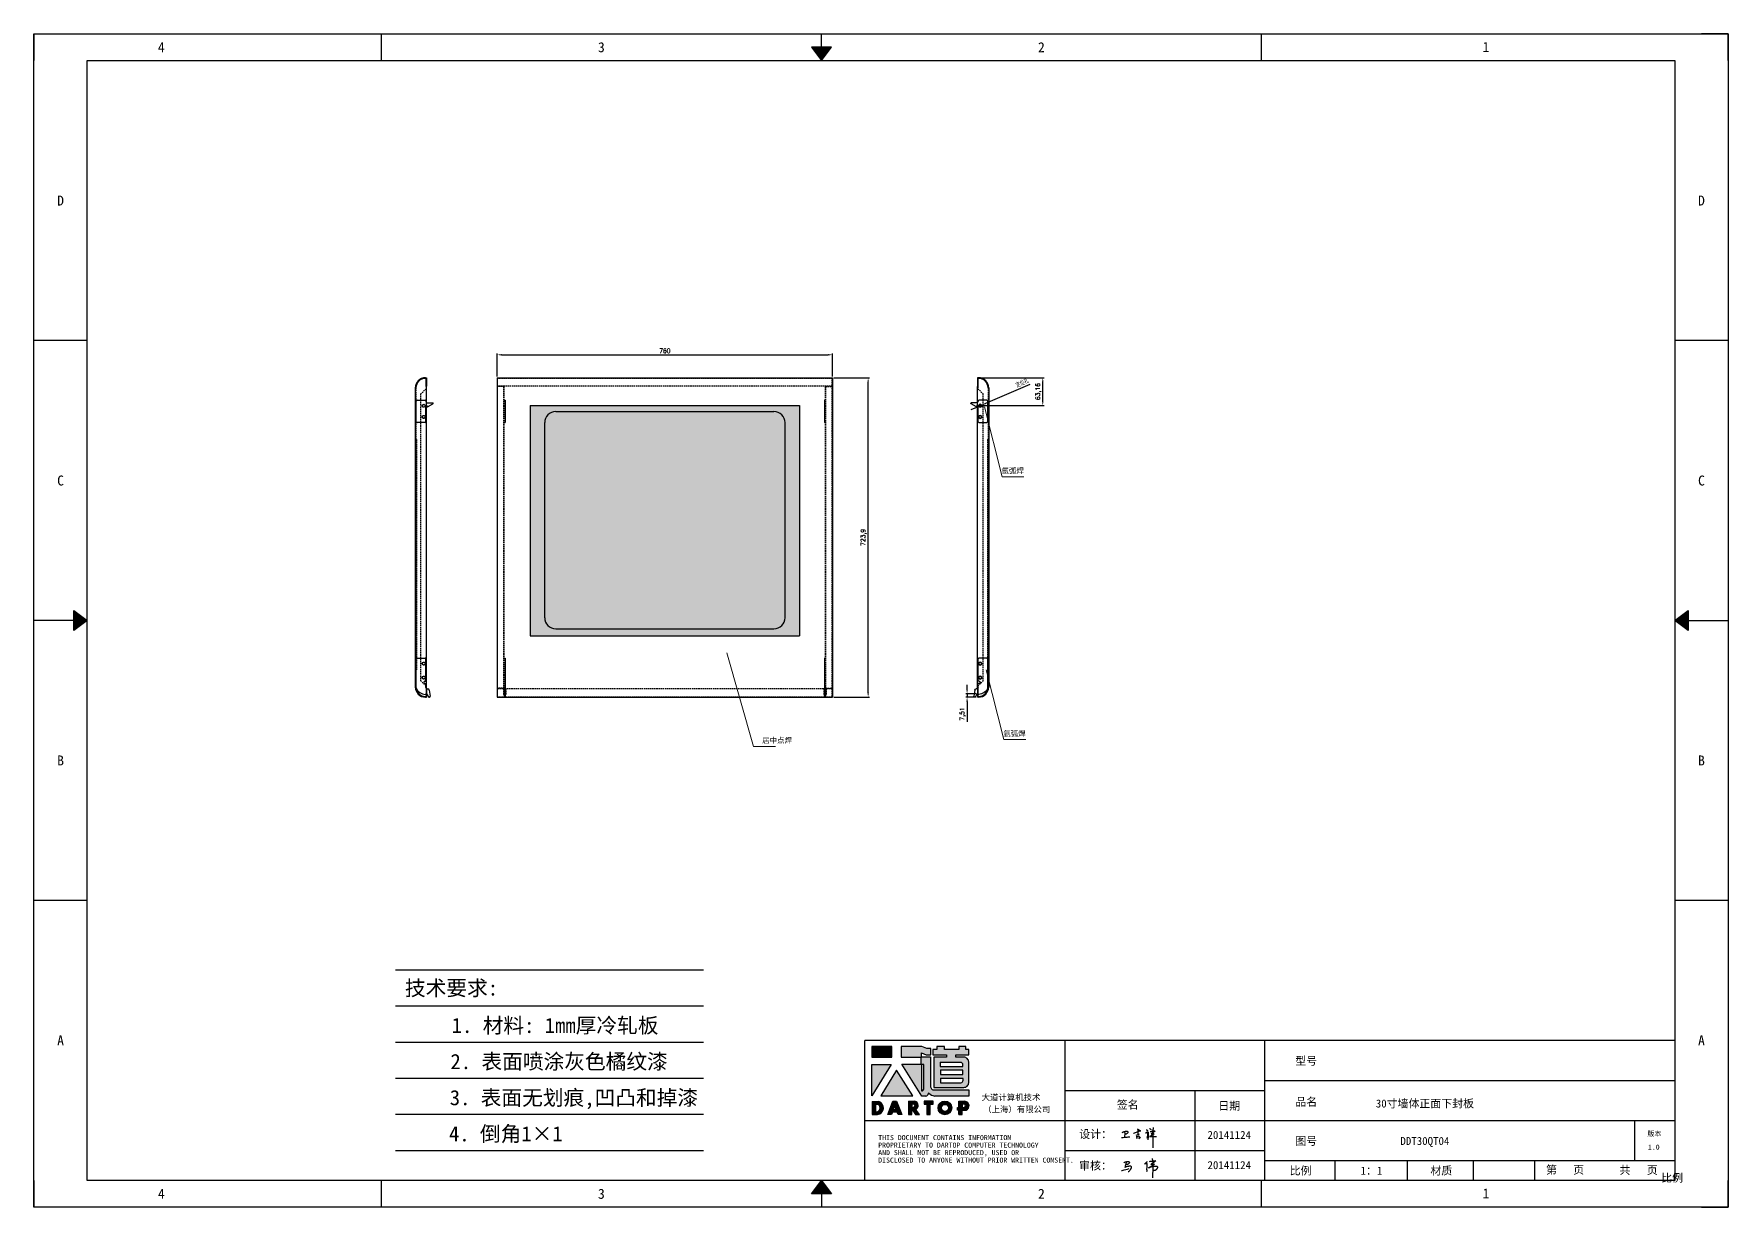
# Model space of a CAD drawing. Header units: millimetres. Extents: x 25928 to 50356, y -44172 to 20163.
# Drawn here: x 26998 to 30837, y -8789 to -6130 of the extents above; entities that cross this region are included whole.
import ezdxf
from ezdxf.enums import TextEntityAlignment as Align

# ---------------------------------------------------------------- set-up
doc = ezdxf.new("R2010")
doc.units = ezdxf.units.MM
doc.linetypes.add('DOT', pattern=[0.25, 0, -0.25])
doc.linetypes.add('HIDDEN2', pattern=[4.7625, 3.175, -1.5875])
for name, color, linetype in [('4', 7, 'Continuous'), ('hidden', 3, 'HIDDEN2'), ('magenta', 6, 'Continuous'), ('print', 30, 'Continuous')]:
    doc.layers.add(name, color=color, linetype=linetype)
doc.layers.add('dim', color=2, linetype='Continuous', lineweight=9)
doc.styles.add('Dartop', font='')
doc.styles.add('HZ', font='')
doc.styles.add('hzHT', font='simhei.ttf')
doc.styles.get("Standard").update_dxf_attribs({"font": 'txt', "bigfont": 'gbcbig.shx'})
doc.styles.get('Dartop').set_extended_font_data('FangSong_GB2312')
doc.styles.get('HZ').set_extended_font_data('SimSun')
doc.dimstyles.new('2-small', dxfattribs={"dimtxt": 10, "dimasz": 10, "dimexe": 3, "dimexo": 3, "dimgap": 4, "dimtad": 1, "dimtxsty": 'Standard', "dimcen": 5, "dimadec": 0, "dimazin": 0, "dimtfac": 1, "dimtmove": 0, "dimatfit": 3, "dimfxl": 0, "dimarcsym": 0})

# ---------------------------------------------------------------- blocks, each defined once
blk = doc.blocks.new('*U401')
at = {"color": 254, "linetype": 'Continuous', "extrusion": (0, 0, -1)}
for points in [[(-17, 0.333), (-16.812, 0.25), (-17, 0.5)], [(-17, 0.333), (-17.188, 0.25), (-16.812, 0.25)], [(-17, 0.333), (-17, 0.5), (-17.188, 0.25)]]:
    blk.add_solid(points, dxfattribs=at)
blk = doc.blocks.new('*U400')
at = {"color": 254, "linetype": 'Continuous', "extrusion": (0, 0, -1)}
for points in [[(-33.167, 11), (-33, 11), (-33.25, 11.188)], [(-33.167, 11), (-33.25, 11.188), (-33.25, 10.812)], [(-33.167, 11), (-33.25, 10.812), (-33, 11)]]:
    blk.add_solid(points, dxfattribs=at)
blk = doc.blocks.new('*U402')
at = {"color": 254, "linetype": 'Continuous'}
for points in [[(17, 21.667), (17.188, 21.75), (16.812, 21.75)], [(17, 21.667), (16.812, 21.75), (17, 21.5)], [(17, 21.667), (17, 21.5), (17.188, 21.75)]]:
    blk.add_solid(points, dxfattribs=at)
blk = doc.blocks.new('*U399')
at = {"color": 254, "linetype": 'Continuous', "extrusion": (0, 0, -1)}
for points in [[(-0.833, 11), (-0.75, 10.812), (-0.75, 11.188)], [(-0.833, 11), (-0.75, 11.188), (-1, 11)], [(-0.833, 11), (-1, 11), (-0.75, 10.812)]]:
    blk.add_solid(points, dxfattribs=at)
blk = doc.blocks.new('dadao')
for p, q in [((48, 19.2), (44.9, 10.4)), ((44.9, 10.4), (51.2, 10.4)), ((51.2, 10.4), (48, 19.2))]:
    blk.add_line(p, q)
for points in [[(41.8, 121.6), (41.8, 143.7), (-0.4, 143.7), (-0.4, 121.6), (41.8, 121.6)], [(104.8, 122), (104.8, 130.3), (114.1, 126.3), (124.2, 126.3), (124.2, 139.6), (115.9, 139.6), (105.1, 143.9), (61.5, 143.9)], [(61.7, 144), (61.7, 121.3), (103.9, 121.3)], [(113.4, 38.7), (105.1, 38.7), (63, 106.5), (103.9, 106.5), (103.9, 120.9), (103.9, 121.3)], [(109.7, 53.6), (109.7, 106.2), (104.3, 106.2), (104.3, 50.4), (106.6, 50.4)], [(144.6, 94.4), (144.6, 84.8), (192, 84.8), (192, 94.1), (144.9, 94.1)], [(120.2, 45), (119.5, 45), (119.5, 44.6)], [(0, 28), (0, 0), (11.8, 0)], [(0.1, 28), (14, 28)], [(7.1, 21.8), (7.1, 6.1), (12, 6.1)], [(7.1, 21.8), (11.4, 21.8)], [(76.8, 28.2), (76.8, 0), (84.1, 0), (84.1, 11.1), (91.6, -0.1), (100.3, -0.1), (91.7, 11.1)], [(76.8, 28.2), (90.6, 28.2)], [(84, 22.7), (84, 15.3), (87.2, 15.3)], [(84, 22.7), (87.3, 22.7)], [(183.7, 0), (183.7, 9.6), (180.6, 9.6), (180.6, 14.9), (183.8, 14.9), (183.8, 28.1), (196.1, 28.1), (196.5, 28.1)], [(183.7, 0), (190.9, 0), (190.9, 9.6), (198.8, 9.6)], [(194.9, 22.3), (190.8, 22.3), (190.8, 15), (194.4, 15)]]:
    blk.add_lwpolyline(points)
blk.add_lwpolyline([(137.1, 144.2), (137.1, 137.9), (128.3, 137.9), (128.3, 126.5), (157.3, 126.5), (157.3, 121.5), (130.3, 121.5), (130.3, 57.5), (194.4, 57.5, 0.414214), (204.4, 67.5), (204.4, 111.3, 0.414214), (194.4, 121.3), (177.5, 121.3), (177.5, 126.3), (204.7, 126.3), (204.7, 137.7), (198.2, 137.7), (198.2, 143.9), (183.3, 143.9), (183.3, 138), (153, 138), (153, 144.2), (137.1, 144.2)], format="xyb", close=True)
for points in [[(104.8, 122), (123.4, 122), (123.4, 60, 0.414214), (131.4, 52), (204.8, 52), (204.8, 39.1), (131.7, 39.1)], [(144.3, 110.8), (144.3, 101.8), (192.3, 101.8), (192.3, 105.5, 0.414214), (187.3, 110.5), (144.3, 110.5)], [(144.6, 77), (144.6, 67.5), (187.6, 67.5, 0.414214), (192.6, 72.5), (192.6, 76.4), (144.6, 76.4)]]:
    blk.add_lwpolyline(points, format="xyb")
for points in [[(-0.3, 106.2), (40.4, 106.2), (-0.3, 39.7), (-0.3, 106.2)], [(51.7, 94.1), (18.4, 39.3), (86.2, 39.3)], [(43.8, 28.2), (51.8, 28.2), (62.6, -0.1), (55, -0.1), (53.2, 5), (42.9, 5), (41.1, 0), (33.6, 0)], [(110, 28.1), (110, 21.9), (116, 21.9), (116, -0.1), (123.2, -0.1), (123.2, 22), (129.2, 22), (129.2, 28.1), (110, 28.1)]]:
    blk.add_lwpolyline(points, close=True)
for radius in [14.5, 7.44]:
    blk.add_circle((154.2, 14.2), radius)
for centre, radius, start, end in [((99.2, 60.7), 12.6, 305.6399, 325.969), ((111.6, 46.7), 8.19, 282.9811, 347.6627), ((136, 61.7), 22.9, 226.7358, 259.3209), ((8.5, 13.9), 8.49, 294.2143, 69.7177), ((9.6, 14.2), 14.4, 278.6604, 72.3203), ((86.4, 19), 3.8, 282.527, 76.7196), ((88.6, 19.4), 8.95, 290.6073, 77.2124), ((193.7, 18.7), 3.8, 280.9891, 72.5513), ((195.7, 18.6), 9.51, 288.8959, 85.2442)]:
    blk.add_arc(centre, radius, start, end)
blk = doc.blocks.new('h')
for p, q in [((20768.1, -2360.9), (20773, -2359.1)), ((20769.5, -2366.9), (20769.8, -2370.6)), ((20769.8, -2370.6), (20770.9, -2378)), ((20770.9, -2378), (20771.5, -2370.6)), ((20772.4, -2369.3), (20774.9, -2367.8)), ((20773, -2359.1), (20784.1, -2355.2)), ((20773.3, -2331.8), (20775.3, -2338.7)), ((20789.1, -2340.9), (20773.5, -2331.9)), ((20775.3, -2338.7), (20775.6, -2351.2)), ((20775.6, -2351.2), (20775.5, -2357.3)), ((20782.2, -2369.2), (20780, -2377.1)), ((20780, -2377.1), (20788.3, -2371.3)), ((20780.1, -2366.4), (20780.8, -2366.4)), ((20781.9, -2367.4), (20782.2, -2369.2)), ((20845.7, -2343.5), (20848.4, -2353)), ((20848.9, -2370.3), (20847.9, -2424)), ((20848.4, -2353), (20848.9, -2370.3))]:
    blk.add_line(p, q)
for points in [[(20696.6, -2372.4, 0.002073), (20710.6, -2371.9, 0.016137), (20719.6, -2371.3, 0.008314), (20736.9, -2369.3)], [(20699.1, -2348.2, -0.029745), (20704.6, -2345.4, -0.046842), (20708.4, -2344.2, -0.00919), (20714.3, -2343, -0.018517), (20717.2, -2342.5, -0.037841), (20720.3, -2342.4, -0.039541), (20723.2, -2342.8, -0.149785), (20726, -2344.3, -0.204935), (20726.9, -2346.6, -0.074872), (20726.5, -2348.3, -0.061615), (20725.6, -2350.3, -0.034204), (20723.8, -2352.6, -0.045776), (20722.3, -2354.1, -0.054985), (20720.4, -2355.3, -0.036348), (20717.3, -2356.5, -0.067752), (20715.7, -2356.8, -0.043553), (20713.2, -2356.7)], [(20755, -2351.9, -0.024077), (20759.9, -2350.1, -0.013147), (20768.7, -2346.5, -0.00522), (20775.4, -2344.1, -0.018517), (20777.3, -2343.4, -0.008274), (20786.3, -2341, -0.039541), (20788.3, -2340.8, -0.079216), (20789.4, -2341, -0.204935)], [(20813.5, -2350.1, 0.007348), (20815.9, -2348.7, 0.008421), (20818, -2347.3, 0.009459), (20819.7, -2346.2, -0.016325), (20820.7, -2345.5, -0.173771), (20821.8, -2345.3, -0.085159), (20823.9, -2346, -0.125883), (20826, -2347.9, -0.160659), (20826.6, -2350.1, -0.010447), (20826.5, -2352.3, -0.008247), (20826.2, -2355.1, -0.002698), (20825.3, -2374, 0.001562), (20823.9, -2383.7, 0.016137)], [(20816.8, -2335, -0.053561), (20819.6, -2336.1, -0.075272), (20821.3, -2337.3, -0.005295), (20822.5, -2338.5, -0.009337), (20823.1, -2339.1, -0.026146), (20823.7, -2339.8, -0.016644), (20824.5, -2340.9)], [(20832.1, -2329.2, -0.053561), (20834.9, -2330.3, -0.075272), (20836.7, -2331.5, -0.005295), (20837.8, -2332.6, -0.009337), (20838.5, -2333.3, -0.026146), (20839, -2334, -0.016644), (20839.8, -2335.1)], [(20836, -2343.7, -0.02797), (20842.1, -2342.6, -0.048868), (20845.6, -2342.2, -0.00919), (20851.1, -2341.4, -0.018517), (20853.9, -2341.1, -0.037841), (20856.7, -2341.2, -0.039541), (20859.4, -2341.6, -0.018282), (20840.6, -2354.7, -0.000937)], [(20847.6, -2340.2, 0.021784), (20849.6, -2335.9, 0.028296), (20850.8, -2332.4, 0.008136), (20851.9, -2328.2, 0.028913), (20852.2, -2327, 0.08193), (20852.1, -2325.9, 0.075058), (20851.7, -2324.7, 0.275043)]]:
    blk.add_lwpolyline(points, format="xyb")
for points in [[(20711.3, -2343.5), (20711.3, -2343.5), (20711.5, -2355.8), (20710.7, -2368), (20710.6, -2371.9)], [(20821.5, -2350.6), (20822.4, -2359.2), (20822.2, -2364.9), (20821.7, -2369), (20821.3, -2376.3), (20823.6, -2368.5), (20827.2, -2366.3), (20829.5, -2366.3)], [(20840.6, -2354.7), (20850, -2354.7), (20855, -2354.3), (20845.9, -2361.1), (20840.5, -2364), (20833, -2367.5), (20863.2, -2367.4), (20865.9, -2367.3)]]:
    blk.add_lwpolyline(points)
for centre, radius, start, end in [((20773.7, -2371.2), 2.3, 121.9907, 163.60158), ((20787.5, -2406), 40.3, 100.61827, 108.24823), ((20780.8, -2367.6), 1.15, 9.4675, 90)]:
    blk.add_arc(centre, radius, start, end)
blk = doc.blocks.new('DDDDDD')
for p, q in [((19689.8, 37775.3), (19689.8, 37793.5)), ((19691.8, 37795.5), (19692.1, 37795.5)), ((19696.1, 37799.5), (19696.1, 37810.9)), ((19705.1, 37799.3), (19698, 37811.4)), ((19704.7, 37798.5), (19703.6, 37798.5)), ((19738.6, 37795.5), (19703.6, 37795.5)), ((19740.6, 37793.5), (19740.6, 37775.3)), ((19738.6, 37773.3), (19691.8, 37773.3))]:
    blk.add_line(p, q)
for centre in [(19702.5, 37790.5), (19727.9, 37790.5)]:
    blk.add_circle(centre, 3.25)
for centre, radius, start, end in [((19691.8, 37793.5), 2, 90, 180), ((19692.1, 37799.5), 4, 270, 0), ((19697.1, 37810.9), 1, 30.6997, 180), ((19703.6, 37797), 1.5, 90, 270), ((19704.7, 37799), 0.5, 270, 30.6997), ((19738.6, 37793.5), 2, 0, 90), ((19691.8, 37775.3), 2, 180, 270), ((19738.6, 37775.3), 2, 270, 0)]:
    blk.add_arc(centre, radius, start, end)
blk = doc.blocks.new('*D435')
at = {"color": 0, "lineweight": -2}
for p, q in [((29255.1, -6924.2), (29155, -6967.2)), ((29130.7, -6977.6), (29121.5, -6981.6)), ((29139.9, -6973.7), (29145.8, -6971.1))]:
    blk.add_line(p, q, dxfattribs=at)
at = {"color": 0}
for points in [[(29130, -6976.1), (29131.3, -6979.2), (29139.9, -6973.7)], [(29154.4, -6965.6), (29155.7, -6968.7), (29145.8, -6971.1)]]:
    blk.add_solid(points, dxfattribs=at)
at = {"layer": 'Defpoints', "color": 0}
for p in [(29139.9, -6973.7, 78.2), (29145.8, -6971.1, 78.2)]:
    blk.add_point(p, dxfattribs=at)
at = {"color": 0, "insert": (29238.1, -6921.3), "char_height": 10, "attachment_point": 5, "rotation": 23.243}
blk.add_mtext('定位孔', dxfattribs=at)
blk = doc.blocks.new('GFARGAR')
for p, q in [((19842.4, 37776), (19842.4, 37794.2)), ((19894.9, 37796.2), (19844.4, 37796.2)), ((19894.9, 37793.7), (19894.9, 37796.2)), ((19899.9, 37793.7), (19899.9, 37796.2)), ((19908.9, 37796.2), (19899.9, 37796.2)), ((19912.4, 37799.7), (19912.4, 37800.2)), ((19915.4, 37803.7), (19928.7, 37805.7)), ((19924.6, 37799.1), (19930, 37801.9)), ((19910, 37774), (19844.4, 37774))]:
    blk.add_line(p, q)
for centre in [(19855.1, 37791.1), (19886.8, 37791.1)]:
    blk.add_circle(centre, 3.25)
for centre, radius, start, end in [((19844.4, 37794.2), 2, 90, 180), ((19897.4, 37793.7), 2.5, 180, 0), ((19908.9, 37799.7), 3.5, 270, 0), ((19900.9, 37796.2), 24, 292.1424, 356.2875), ((19915.9, 37800.2), 3.5, 98.5308, 180), ((19925.5, 37797.3), 2, 118.0725, 230.0086), ((19922.9, 37794.2), 2, 12.8853, 50.0086), ((19929, 37803.7), 2, 298.0725, 98.5308), ((19844.4, 37776), 2, 180, 270)]:
    blk.add_arc(centre, radius, start, end)
blk = doc.blocks.new('*D408')
at = {"color": 0, "lineweight": -2}
for p, q in [((29255.1, -6924.2), (29155, -6967.2)), ((29130.7, -6977.6), (29121.5, -6981.6)), ((29139.9, -6973.7), (29145.8, -6971.1))]:
    blk.add_line(p, q, dxfattribs=at)
at = {"color": 0}
for points in [[(29130, -6976.1), (29131.3, -6979.2), (29139.9, -6973.7)], [(29154.4, -6965.6), (29155.7, -6968.7), (29145.8, -6971.1)]]:
    blk.add_solid(points, dxfattribs=at)
at = {"layer": 'Defpoints', "color": 0}
for p in [(29139.9, -6973.7, 78.2), (29145.8, -6971.1, 78.2)]:
    blk.add_point(p, dxfattribs=at)
at = {"color": 0, "insert": (29238.1, -6921.3), "char_height": 10, "attachment_point": 5, "rotation": 23.243}
blk.add_mtext('定位孔', dxfattribs=at)
blk = doc.blocks.new('*D461')
at = {"layer": 'Defpoints', "color": 0}
for p in [(29136.3, -6908.8, 78.2), (29284.5, -6908.8), (29136.3, -6972, 78.2)]:
    blk.add_point(p, dxfattribs=at)
at = {"layer": 'dim', "color": 0, "lineweight": -2}
for p, q in [((29139.3, -6908.8), (29287.5, -6908.8)), ((29284.5, -6962), (29284.5, -6918.8)), ((29139.3, -6972), (29287.5, -6972))]:
    blk.add_line(p, q, dxfattribs=at)
at = {"layer": 'dim', "color": 0}
for points in [[(29282.8, -6918.8), (29286.2, -6918.8), (29284.5, -6908.8)], [(29282.8, -6962), (29286.2, -6962), (29284.5, -6972)]]:
    blk.add_solid(points, dxfattribs=at)
at = {"layer": 'dim', "color": 0, "insert": (29274.7, -6940.4), "char_height": 10, "attachment_point": 5, "rotation": 90}
blk.add_mtext('63,16', dxfattribs=at)
blk = doc.blocks.new('*D462')
at = {"layer": 'Defpoints', "color": 0}
for p in [(29113, -7632.7), (29136.5, -7625.2, 78.2), (29136.5, -7632.7, 78.2)]:
    blk.add_point(p, dxfattribs=at)
at = {"layer": 'dim', "color": 0, "lineweight": -2}
for p, q in [((29133.5, -7625.2), (29110, -7625.2)), ((29133.5, -7632.7), (29110, -7632.7)), ((29113, -7615.2), (29113, -7605.2)), ((29113, -7625.2), (29113, -7632.7)), ((29113, -7642.7), (29113, -7689.1))]:
    blk.add_line(p, q, dxfattribs=at)
at = {"layer": 'dim', "color": 0}
for points in [[(29111.3, -7615.2), (29114.6, -7615.2), (29113, -7625.2)], [(29111.3, -7642.7), (29114.6, -7642.7), (29113, -7632.7)]]:
    blk.add_solid(points, dxfattribs=at)
at = {"layer": 'dim', "color": 0, "insert": (29103.1, -7670.9), "char_height": 10, "attachment_point": 5, "rotation": 90}
blk.add_mtext('7,51', dxfattribs=at)
blk = doc.blocks.new('*D463')
at = {"layer": 'Defpoints', "color": 0}
for p in [(28808.1, -6856.9), (28048.1, -6908.8, 68.2), (28808.1, -6908.8, 68.2)]:
    blk.add_point(p, dxfattribs=at)
at = {"layer": 'dim', "color": 0, "lineweight": -2}
for p, q in [((28048.1, -6905.8), (28048.1, -6853.9)), ((28058.1, -6856.9), (28798.1, -6856.9)), ((28808.1, -6905.8), (28808.1, -6853.9))]:
    blk.add_line(p, q, dxfattribs=at)
at = {"layer": 'dim', "color": 0}
for points in [[(28058.1, -6855.2), (28058.1, -6858.6), (28048.1, -6856.9)], [(28798.1, -6855.2), (28798.1, -6858.6), (28808.1, -6856.9)]]:
    blk.add_solid(points, dxfattribs=at)
at = {"layer": 'dim', "color": 0, "insert": (28428.1, -6847.9), "char_height": 10, "attachment_point": 5}
blk.add_mtext('760', dxfattribs=at)
blk = doc.blocks.new('*D464')
at = {"layer": 'Defpoints', "color": 0}
for p in [(28808.1, -6908.8, 68.2), (28888.8, -6908.8), (28808.1, -7632.7, 13.9)]:
    blk.add_point(p, dxfattribs=at)
at = {"layer": 'dim', "color": 0, "lineweight": -2}
for p, q in [((28811.1, -6908.8), (28891.8, -6908.8)), ((28888.8, -7622.7), (28888.8, -6918.8)), ((28811.1, -7632.7), (28891.8, -7632.7))]:
    blk.add_line(p, q, dxfattribs=at)
at = {"layer": 'dim', "color": 0}
for points in [[(28887.1, -6918.8), (28890.4, -6918.8), (28888.8, -6908.8)], [(28887.1, -7622.7), (28890.4, -7622.7), (28888.8, -7632.7)]]:
    blk.add_solid(points, dxfattribs=at)
at = {"layer": 'dim', "color": 0, "insert": (28878.9, -7270.8), "char_height": 10, "attachment_point": 5, "rotation": 90}
blk.add_mtext('723,9', dxfattribs=at)

msp = doc.modelspace()

# ---------------------------------------------------------------- hatches: boundary and pattern name
for points in [[(28942.452, -8424.913), (28897.25, -8424.913), (28897.25, -8448.53), (28942.452, -8448.53)], [(28940.997, -8465.054), (28897.371, -8465.054), (28897.371, -8536.283)], [(28953.09, -8477.98), (28917.428, -8536.757), (28990.045, -8536.757)], [(29036.155, -8548.784), (29015.517, -8548.784), (29015.517, -8555.331), (29021.956, -8555.331), (29021.956, -8578.925), (29029.666, -8578.925), (29029.666, -8555.316), (29036.155, -8555.316)]]:
    msp.add_hatch(color=0).paths.add_polyline_path(points)
h = msp.add_hatch(color=0)
h.paths.add_polyline_path([(29010.003, -8439.266), (29019.979, -8443.576), (29030.765, -8443.576), (29030.765, -8429.301), (29021.867, -8429.301), (29010.273, -8424.722), (28963.811, -8424.722), (28963.811, -8448.865), (29009.017, -8448.865), (29009.017, -8449.353), (29009.017, -8464.783), (28965.18, -8464.783), (29010.27, -8537.347), (29019.198, -8537.347, 0.27937482), (29025.716, -8531.009), (29025.716, -8530.675), (29026.504, -8530.675, 0.14314537), (29038.796, -8536.93), (29117.147, -8536.93), (29117.147, -8523.168), (29038.462, -8523.168, -0.41421356), (29029.892, -8514.598), (29029.892, -8448.102), (29010.003, -8448.102)])
h.paths.add_polyline_path([(29009.473, -8465.092), (29015.217, -8465.093), (29015.217, -8521.412, -0.08893574), (29011.888, -8524.836), (29009.453, -8524.836)], flags=16)
h = msp.add_hatch(color=0)
h.paths.add_polyline_path([(29117.012, -8431.299), (29110.04, -8431.299), (29110.04, -8424.668), (29094.106, -8424.668), (29094.106, -8430.968), (29061.575, -8430.968), (29061.575, -8424.336), (29044.537, -8424.336), (29044.537, -8431.091), (29035.123, -8431.091), (29035.123, -8443.316), (29066.191, -8443.316), (29066.191, -8448.723), (29037.241, -8448.723), (29037.241, -8517.183), (29105.966, -8517.183, 0.41421356), (29116.679, -8506.47), (29116.679, -8459.587, 0.41421356), (29105.966, -8448.874), (29087.799, -8448.874), (29087.799, -8443.569), (29117.012, -8443.569)])
h.paths.add_polyline_path([(29098.377, -8460.48, -0.41421356), (29103.733, -8465.836), (29103.733, -8469.765), (29052.28, -8469.765), (29052.28, -8460.48)], flags=16)
h.paths.add_polyline_path([(29103.401, -8478.055), (29103.401, -8488.003), (29052.612, -8488.003), (29052.612, -8478.055)], flags=16)
h.paths.add_polyline_path([(29104.065, -8496.955), (29104.065, -8501.215, -0.41421356), (29098.708, -8506.572), (29052.612, -8506.572), (29052.612, -8496.955)], flags=16)
h = msp.add_hatch(color=0)
h.paths.add_polyline_path([(28912.658, -8548.891), (28897.692, -8548.891), (28897.692, -8578.836), (28910.297, -8578.836, 0.79301591)])
h.paths.add_polyline_path([(28910.519, -8572.278), (28905.286, -8572.278), (28905.286, -8555.449), (28909.941, -8555.449, -0.67136089)], flags=16)
h = msp.add_hatch(color=0)
h.paths.add_polyline_path([(28953.203, -8548.645), (28944.661, -8548.645), (28933.677, -8578.868), (28941.768, -8578.868), (28943.672, -8573.512), (28954.632, -8573.512), (28956.577, -8578.933), (28964.733, -8578.933)])
h.paths.add_polyline_path([(28952.538, -8567.738), (28945.747, -8567.738), (28949.08, -8558.242)], flags=16)
h = msp.add_hatch(color=0)
h.paths.add_polyline_path([(28994.72, -8548.666), (28980, -8548.666), (28980, -8578.884), (28987.779, -8578.884), (28987.779, -8566.905), (28995.774, -8578.992), (29005.173, -8578.992), (28995.972, -8566.981, 0.74405494)])
h.paths.add_polyline_path([(28987.707, -8562.432), (28987.707, -8554.497), (28991.184, -8554.497, -0.79680897), (28991.132, -8562.432)], flags=16)
h = msp.add_hatch(color=0)
h.paths.add_polyline_path([(29047.374, -8563.667, 1), (29078.403, -8563.667, 1)])
h.paths.add_polyline_path([(29070.859, -8563.667, -1), (29054.918, -8563.667, -1)], flags=16)
h = msp.add_hatch(color=0)
h.paths.add_polyline_path([(29108.165, -8548.738), (29107.72, -8548.738), (29094.597, -8548.738), (29094.597, -8562.841), (29091.115, -8562.841), (29091.115, -8568.565), (29094.541, -8568.565), (29094.541, -8578.831), (29102.201, -8578.831), (29102.201, -8568.525), (29110.619, -8568.525, 0.81230381)])
h.paths.add_polyline_path([(29102.088, -8562.801), (29102.088, -8554.913), (29106.447, -8554.913, -0.77821343), (29106.002, -8562.801)], flags=16)
at = {"layer": 'magenta'}
h = msp.add_hatch(dxfattribs=at)
h.set_pattern_fill('HEX', color=256, style=0)
h.set_pattern_definition([(0, (-9702.936, 414.895), (0, 5.49926), [3.175, -6.35]), (120, (-9702.936, 414.895), (-4.7624989, -2.74963), [3.175, -6.35]), (60, (-9699.761, 414.895), (-4.7624989, 2.74963), [3.175, -6.35])])
h.paths.add_polyline_path([(28123.105, -6971.545), (28123.105, -7493.545), (28733.105, -7493.545), (28733.105, -6971.545)])

# ---------------------------------------------------------------- linework, layer by layer
at = {"color": 0, "linetype": 'DOT'}
for p, q in [((26998.307, -6129.568), (30777.066, -6129.568)), ((26998.307, -8728.147), (26998.307, -6190)), ((30837.498, -6190), (30837.498, -8728.147)), ((30777.066, -8788.58), (26998.307, -8788.58))]:
    msp.add_line(p, q, dxfattribs=at)
at = {"color": 0}
for p, q in [((26998.307, -6129.568), (26998.307, -6190)), ((27785.678, -6190), (27785.678, -6129.568)), ((28782.807, -6159.784), (28782.807, -6129.568)), ((29779.936, -6190), (29779.936, -6129.568)), ((30837.498, -6129.568), (30777.066, -6129.568)), ((30837.498, -6190), (30837.498, -6129.568)), ((27119.171, -8728.147), (27119.171, -6190)), ((27119.171, -6190), (30716.634, -6190)), ((30716.634, -6190), (30716.634, -8728.147)), ((27119.171, -6824.537), (26998.307, -6824.537)), ((30837.498, -6824.537), (30716.634, -6824.537)), ((27088.955, -7459.074), (26998.307, -7459.074)), ((30746.85, -7459.074), (30837.498, -7459.074)), ((27119.171, -8093.611), (26998.307, -8093.611)), ((30837.498, -8093.611), (30716.634, -8093.611)), ((30716.634, -8410.879), (28881.009, -8410.879)), ((28881.009, -8728.147), (28881.009, -8410.879)), ((29334.25, -8410.879), (29334.25, -8728.147)), ((29787.49, -8728.147), (29787.49, -8410.879)), ((29787.49, -8501.527), (30716.634, -8501.527)), ((29334.25, -8524.189), (29787.49, -8524.189)), ((29628.856, -8524.189), (29628.856, -8728.147)), ((28881.009, -8592.175), (29334.25, -8592.175)), ((29334.25, -8592.175), (30716.634, -8592.175)), ((30625.986, -8682.823), (30625.986, -8592.175)), ((29334.25, -8660.161), (29787.49, -8660.161)), ((29787.49, -8682.823), (30716.634, -8682.823)), ((29946.952, -8728.147), (29946.952, -8682.823)), ((30111.287, -8728.147), (30111.287, -8682.823)), ((30260.683, -8728.147), (30260.683, -8682.823)), ((30399.365, -8728.147), (30399.365, -8682.823)), ((26998.307, -8728.147), (26998.307, -8788.58)), ((30716.634, -8728.147), (27119.171, -8728.147)), ((27785.678, -8788.58), (27785.678, -8728.147)), ((29779.936, -8788.58), (29779.936, -8728.147)), ((30837.498, -8788.58), (30837.498, -8728.147)), ((28782.807, -8758.364), (28782.807, -8788.58)), ((30777.066, -8788.58), (30837.498, -8788.58))]:
    msp.add_line(p, q, dxfattribs=at)
for p, q in [((27885.526, -6908.849, 78.203), (27888.066, -6908.849, 78.203)), ((27885.526, -6908.849, 78.203), (27888.066, -6908.849, 78.203)), ((27885.526, -6909.849, 78.203), (27887.066, -6909.849, 78.203)), ((27885.526, -6909.849, 78.203), (27887.066, -6909.849, 78.203)), ((27885.526, -6910.41, 78.203), (27887.066, -6910.41, 78.203)), ((27887.066, -6909.849, 78.203), (27887.066, -6927.849, 78.203)), ((27887.066, -6909.849, 78.203), (27887.066, -6927.849, 78.203)), ((27887.066, -6928.849, 78.203), (27887.066, -6910.41, 78.203)), ((27888.066, -6908.849, 78.203), (27888.066, -6927.849, 78.203)), ((27888.066, -6908.849, 78.203), (27888.066, -6927.849, 78.203)), ((28048.105, -6908.849, 72.715), (28048.105, -7609.889, 22.86)), ((28048.105, -6908.849, 68.157), (28808.105, -6908.849, 68.157)), ((28048.105, -6908.849, 72.715), (28048.105, -7609.889, 22.86)), ((28048.105, -6908.849, 68.157), (28808.105, -6908.849, 68.157)), ((28808.105, -6908.849, 72.562), (28808.105, -7632.749, 18.316)), ((28808.105, -6908.849, 68.157), (28808.105, -7632.749, 13.91)), ((29136.511, -6908.849, 78.203), (29136.511, -6927.849, 78.203)), ((29139.051, -6908.849, 78.203), (29136.511, -6908.849, 78.203)), ((29136.511, -6908.849, 78.203), (29136.511, -6927.849, 78.203)), ((29139.051, -6908.849, 78.203), (29136.511, -6908.849, 78.203)), ((29137.511, -6909.849, 78.203), (29137.511, -6927.849, 78.203)), ((29139.051, -6909.849, 78.203), (29137.511, -6909.849, 78.203)), ((29137.511, -6909.849, 78.203), (29137.511, -6927.849, 78.203)), ((29139.051, -6909.849, 78.203), (29137.511, -6909.849, 78.203)), ((29139.051, -6910.41, 78.203), (29137.511, -6910.41, 78.203)), ((29137.511, -6928.849, 78.203), (29137.511, -6910.41, 78.203)), ((27862.666, -6931.709, 78.203), (27862.666, -7609.889, 78.203)), ((27862.666, -6931.709, 78.203), (27862.666, -7609.889, 78.203)), ((27864.166, -6931.709, 78.203), (27863.666, -6931.709, 78.203)), ((27887.066, -6927.849, 78.203), (27888.066, -6927.849, 78.203)), ((27887.066, -6927.849, 78.203), (27888.066, -6927.849, 78.203)), ((27887.066, -6928.849, 78.203), (27888.066, -6928.849, 78.203)), ((27888.066, -7612.749, 78.203), (27888.066, -6928.849, 78.203)), ((29137.511, -6927.849, 78.203), (29136.511, -6927.849, 78.203)), ((29137.511, -6927.849, 78.203), (29136.511, -6927.849, 78.203)), ((29137.511, -6928.849, 78.203), (29136.511, -6928.849, 78.203)), ((29136.511, -7612.749, 78.203), (29136.511, -6928.849, 78.203)), ((29160.411, -6931.709, 78.203), (29160.911, -6931.709, 78.203)), ((29161.911, -6931.709, 78.203), (29161.911, -7609.889, 78.203)), ((29161.911, -6931.709, 78.203), (29161.911, -7609.889, 78.203)), ((28064.105, -6959.71, 73.645), (28066.605, -6959.71, 73.645)), ((28066.605, -6959.71, 73.645), (28066.605, -7010.51, 73.645)), ((28123.105, -6971.545, 78.203), (28733.105, -6971.545, 78.203)), ((28123.105, -6971.545, 78.203), (28123.105, -7493.545, 78.203)), ((28180.805, -6985.749, 69.025), (28675.405, -6985.749, 69.025)), ((28733.105, -6971.545, 78.203), (28733.105, -7493.545, 78.203)), ((28789.605, -6959.71, 78.203), (28789.605, -7010.51, 78.203)), ((28792.105, -6959.71, 78.203), (28789.605, -6959.71, 78.203)), ((28064.105, -7010.51, 73.645), (28066.605, -7010.51, 73.645)), ((28155.805, -7452.819, 104.026), (28155.805, -7010.68, 70.893)), ((28700.405, -7452.819, 104.026), (28700.405, -7010.68, 70.893)), ((28792.105, -7010.51, 78.203), (28789.605, -7010.51, 78.203)), ((28048.105, -7045.299, 45.508), (28048.105, -7632.749, 45.508)), ((28048.105, -7045.299, 45.508), (28048.105, -7632.749, 45.508)), ((28180.805, -7477.749, 105.894), (28675.405, -7477.749, 105.894)), ((28123.105, -7493.545, 78.203), (28733.105, -7493.545, 78.203)), ((28064.105, -7544.11, 78.203), (28066.605, -7544.11, 78.203)), ((28066.605, -7544.11, 78.203), (28066.605, -7612.749, 78.203)), ((28789.605, -7544.11, 78.203), (28789.605, -7612.749, 78.203)), ((28792.105, -7544.11, 78.203), (28789.605, -7544.11, 78.203)), ((27865.166, -7570.849, 42.513), (27863.666, -7570.849, 42.513)), ((27864.166, -7609.889, 78.203), (27863.666, -7609.889, 78.203)), ((27885.526, -7631.189, 78.203), (27887.066, -7631.189, 78.203)), ((27885.526, -7631.749, 78.203), (27887.066, -7631.749, 78.203)), ((27885.526, -7631.749, 78.203), (27887.066, -7631.749, 78.203)), ((27885.526, -7632.749, 78.203), (27888.066, -7632.749, 78.203)), ((27885.526, -7632.749, 78.203), (27888.066, -7632.749, 78.203)), ((27887.066, -7612.749, 78.203), (27888.066, -7612.749, 78.203)), ((27887.066, -7612.749, 78.203), (27887.066, -7631.189, 78.203)), ((27887.066, -7613.749, 78.203), (27887.066, -7631.749, 78.203)), ((27887.066, -7613.749, 78.203), (27888.066, -7613.749, 78.203)), ((27887.066, -7613.749, 78.203), (27887.066, -7631.749, 78.203)), ((27887.066, -7613.749, 78.203), (27888.066, -7613.749, 78.203)), ((27888.066, -7613.749, 78.203), (27888.066, -7632.749, 78.203)), ((27888.066, -7613.749, 78.203), (27888.066, -7632.749, 78.203)), ((28048.105, -7632.749, 22.86), (28808.105, -7632.749, 22.86)), ((28048.105, -7632.749, 22.86), (28808.105, -7632.749, 22.86)), ((28064.105, -7612.749, 78.203), (28064.105, -7632.645, 78.203)), ((28064.105, -7626.609, 78.203), (28066.605, -7626.609, 78.203)), ((28064.105, -7632.645, 78.203), (28066.605, -7632.645, 78.203)), ((28066.605, -7612.749, 78.203), (28066.605, -7632.645, 78.203)), ((28789.605, -7612.749, 78.203), (28789.605, -7632.645, 78.203)), ((28792.105, -7626.609, 78.203), (28789.605, -7626.609, 78.203)), ((28792.105, -7612.749, 78.203), (28792.105, -7632.645, 78.203)), ((29137.511, -7612.749, 78.203), (29136.511, -7612.749, 78.203)), ((29136.511, -7613.749, 78.203), (29136.511, -7632.749, 78.203)), ((29137.511, -7613.749, 78.203), (29136.511, -7613.749, 78.203)), ((29136.511, -7613.749, 78.203), (29136.511, -7632.749, 78.203)), ((29137.511, -7613.749, 78.203), (29136.511, -7613.749, 78.203)), ((29139.051, -7632.749, 78.203), (29136.511, -7632.749, 78.203)), ((29139.051, -7632.749, 78.203), (29136.511, -7632.749, 78.203)), ((29137.511, -7612.749, 78.203), (29137.511, -7631.189, 78.203)), ((29137.511, -7613.749, 78.203), (29137.511, -7631.749, 78.203)), ((29137.511, -7613.749, 78.203), (29137.511, -7631.749, 78.203)), ((29139.051, -7631.189, 78.203), (29137.511, -7631.189, 78.203)), ((29139.051, -7631.749, 78.203), (29137.511, -7631.749, 78.203)), ((29139.051, -7631.749, 78.203), (29137.511, -7631.749, 78.203)), ((29160.411, -7609.889, 78.203), (29160.911, -7609.889, 78.203)), ((29528.897, -8697.148), (29524.444, -8699.558)), ((29532.102, -8695.436), (29528.897, -8697.148)), ((29529.081, -8691.832), (29534.743, -8691.832)), ((29537.763, -8691.557), (29532.102, -8695.436)), ((29532.306, -8678.392), (29533.607, -8689.255)), ((29533.818, -8697.275), (29533.338, -8722.234)), ((29533.607, -8689.255), (29533.818, -8697.275)), ((29534.743, -8691.832), (29537.763, -8691.557))]:
    msp.add_line(p, q)
for points in [[(28782.807, -6190), (28805.469, -6159.784), (28760.145, -6159.784), (28782.807, -6190)], [(27119.171, -7459.074), (27088.955, -7481.736), (27088.955, -7436.412), (27119.171, -7459.074)], [(30716.634, -7459.074), (30746.85, -7436.412), (30746.85, -7481.736), (30716.634, -7459.074)], [(28782.807, -8728.147), (28805.469, -8758.364), (28760.145, -8758.364), (28782.807, -8728.147)]]:
    msp.add_lwpolyline(points, close=True, dxfattribs=at)
for points in [[(29467.844, -8687.913, -0.02974503), (29470.435, -8686.615, -0.04684215), (29472.189, -8686.051, -0.00919025), (29474.927, -8685.498, -0.01851715), (29476.299, -8685.299, -0.03784064), (29477.715, -8685.255, -0.03954126), (29479.061, -8685.421, -0.14978519), (29480.375, -8686.139, -0.20493524), (29480.778, -8687.18, -0.07487171), (29480.625, -8688.001, -0.06161465), (29480.178, -8688.91, -0.0342039), (29479.367, -8689.979, -0.04577587), (29478.641, -8690.673, -0.05498501), (29477.764, -8691.224, -0.03634791), (29476.31, -8691.803, -0.06775206), (29475.582, -8691.928, -0.04355337), (29474.438, -8691.869)], [(29524.444, -8699.558, -0.02974503), (29528.486, -8697.533, -0.04684215), (29531.222, -8696.653, -0.00919025), (29535.493, -8695.79, -0.01851715), (29537.633, -8695.48, -0.03784064), (29539.842, -8695.411, -0.03954126), (29541.942, -8695.671, -0.14978519), (29543.992, -8696.791, -0.20493524), (29544.62, -8698.414, -0.07487171), (29544.382, -8699.695, -0.06161465), (29543.684, -8701.113, -0.0342039), (29542.42, -8702.782, -0.04577587), (29541.288, -8703.863, -0.05498501), (29539.919, -8704.723, -0.03634791), (29537.651, -8705.626, -0.06775206), (29536.515, -8705.822, -0.04355337), (29534.73, -8705.729)], [(29526.301, -8685.151, -0.02797026), (29529.962, -8684.475, -0.04886788), (29532.084, -8684.248, -0.00919025), (29535.421, -8683.754, -0.01851715), (29537.089, -8683.601, -0.03784064), (29538.8, -8683.637, -0.03954126), (29540.413, -8683.924, -0.01828189), (29529.081, -8691.832, -0.0009369)]]:
    msp.add_lwpolyline(points, format="xyb")
msp.add_lwpolyline([(29473.556, -8685.762), (29473.556, -8685.762), (29472.69, -8691.072), (29471.263, -8696.065), (29470.331, -8699.129)])
for centre, radius, start, end in [((27885.526, -6931.709, 78.203), 22.86, 90, 180.000775), ((27885.526, -6931.709, 78.203), 22.86, 90, 180.000775), ((27885.526, -6931.709, 78.203), 21.86, 90, 180.000775), ((27885.526, -6931.709, 78.203), 21.86, 90, 180.000775), ((27885.466, -6931.709, 78.203), 21.3, 89.838603, 180), ((29139.051, -6931.709, 78.203), 22.86, 359.999225, 90), ((29139.051, -6931.709, 78.203), 22.86, 359.999225, 90), ((29139.051, -6931.709, 78.203), 21.86, 359.999225, 90), ((29139.051, -6931.709, 78.203), 21.86, 359.999225, 90), ((29139.111, -6931.709, 78.203), 21.3, 0, 90.161397), ((27885.526, -7609.889, 78.203), 22.86, 179.999221, 270), ((27885.526, -7609.889, 78.203), 22.86, 179.999221, 270), ((27885.526, -7609.889, 78.203), 21.86, 179.999221, 270), ((27885.526, -7609.889, 78.203), 21.86, 179.999221, 270), ((27885.466, -7609.889, 78.203), 21.3, 180, 270.161397), ((29139.051, -7609.889, 78.203), 22.86, 270, 0.000779), ((29139.051, -7609.889, 78.203), 21.86, 270, 0.000779), ((29139.111, -7609.889, 78.203), 21.3, 269.838603, 0), ((29139.051, -7609.889, 78.203), 22.86, 270, 0.000779), ((29139.051, -7609.889, 78.203), 21.86, 270, 0.000779), ((29461.215, -8696.345), 9.578, 281.076982, 291.212632), ((29250.613, -7841.49), 889.914, 283.91895, 284.971512), ((29484.967, -8724.461), 29.257, 113.202449, 120.017497), ((29478.101, -8708.442), 11.828, 102.47486, 113.202449), ((29495.239, -8785.91), 91.169, 100.36867, 102.47486), ((29476.195, -8700.83), 7.545, 283.816254, 294.030509), ((29482.874, -8718.332), 22.469, 96.125337, 100.36867), ((29477.806, -8704.562), 3.48, 294.836428, 309.901134), ((29431.411, -8661.758), 66.577, 316.919563, 320.58866), ((29481.677, -8707.176), 11.249, 87.457037, 96.125337), ((29481.719, -8706.232), 10.304, 78.399567, 87.457037), ((29469.137, -8694.1), 16.928, 324.094808, 331.378357), ((29483.174, -8699.143), 3.067, 44.324655, 78.399567), ((29482.275, -8700.742), 2.261, 319.573073, 337.48549), ((29476.046, -8695.764), 10.165, 324.910666, 333.348429), ((29480.99, -8697.611), 4.951, 326.76781, 340.871018), ((29484.151, -8698.189), 1.702, 357.998393, 44.324655), ((29482.489, -8698.131), 3.365, 340.871018, 357.998393), ((29493.111, -8651.965), 44.746, 299.265464, 300.9495), ((29594.483, -9027.038), 345.5, 102.46592, 103.2053), ((29359.036, -8524.028), 228.77, 313.366132, 315.296084), ((30242.485, -8813.43), 730.2, 171.410173, 171.768083), ((29519.936, -8691.146), 1.463, 52.375745, 91.291159), ((28233.249, -8649.644), 1288.39, 357.565664, 358.057278), ((29519.435, -8690.917), 1.676, 357.196828, 33.705179), ((29481.702, -8688.448), 39.498, 352.912546, 354.802684), ((29496.519, -8689.795), 24.62, 354.802684, 357.196828)]:
    msp.add_arc(centre, radius, start, end)
at = {"extrusion": (-1.04386e-14, 0.074727, 0.997204)}
msp.add_arc((-28180.805, 6996.376, -453.19), 25, 270, 360, dxfattribs=at)
at = {"extrusion": (-1.1678e-14, 0.074727, 0.997204)}
msp.add_arc((-28675.405, 6996.376, -453.19), 25, 180, 270, dxfattribs=at)
at = {"extrusion": (-9.23545e-15, 0.074727, 0.997204)}
msp.add_arc((-28180.805, 7439.755, -453.19), 25, 360, 90, dxfattribs=at)
at = {"extrusion": (-1.02365e-14, 0.074727, 0.997204)}
msp.add_arc((-28675.405, 7439.755, -453.19), 25, 90, 180, dxfattribs=at)
at = {"layer": 'Defpoints'}
for p, q in [((27818.004, -8250.627), (28515.56, -8250.627)), ((27818.004, -8332.527), (28515.56, -8332.527)), ((27818.004, -8332.527), (28515.56, -8332.527)), ((27818.004, -8414.427), (28515.56, -8414.427)), ((27818.004, -8496.327), (28515.56, -8496.327)), ((27818.004, -8578.227), (28515.56, -8578.227)), ((27818.004, -8660.127), (28515.56, -8660.127))]:
    msp.add_line(p, q, dxfattribs=at)
at = {"layer": 'dim'}
for p, q in [((29152.349, -6975.084, 78.203), (29192.122, -7133.413, 78.203)), ((29192.122, -7133.413, 78.203), (29241.755, -7133.413, 78.203)), ((28568.605, -7532.598, 65.061), (28629.018, -7744.545)), ((29156.411, -7570.818), (29196.184, -7729.147)), ((28629.018, -7744.545), (28678.651, -7744.545)), ((29196.184, -7729.147), (29245.816, -7729.147))]:
    msp.add_line(p, q, dxfattribs=at)
at = {"layer": 'hidden'}
for p, q in [((28048.105, -6909.849, 68.157), (28808.105, -6909.849, 68.157)), ((28049.105, -7631.189, 45.439), (28049.105, -6909.849, 45.439)), ((28807.105, -7631.189, 45.439), (28807.105, -6909.849, 45.439)), ((28808.105, -6910.41, 45.439), (28807.105, -6910.41, 45.439)), ((27863.666, -6931.709, 78.203), (27863.666, -7609.889, 78.203)), ((27887.066, -6933.849, 78.203), (27875.366, -6945.549, 78.203)), ((27875.366, -7596.049, 78.203), (27875.366, -6945.549, 78.203)), ((27887.066, -6928.849, 78.203), (27887.066, -6933.849, 78.203)), ((28808.105, -6927.849, 78.203), (28048.105, -6927.849, 78.203)), ((28064.105, -6928.849, 45.439), (28049.105, -6928.849, 45.439)), ((28063.105, -7612.749, 45.439), (28063.105, -6928.849, 45.439)), ((28063.105, -6933.849, 45.439), (28064.105, -6933.849, 45.439)), ((28063.105, -6945.549, 45.439), (28064.105, -6945.549, 45.439)), ((28064.105, -7612.749, 45.439), (28064.105, -6928.849, 45.439)), ((28792.105, -7612.749, 45.439), (28792.105, -6928.849, 45.439)), ((28792.105, -6928.849, 45.439), (28807.105, -6928.849, 45.439)), ((28793.105, -6933.849, 45.439), (28792.105, -6933.849, 45.439)), ((28793.105, -6945.549, 45.439), (28792.105, -6945.549, 45.439)), ((28793.105, -7612.749, 45.439), (28793.105, -6928.849, 45.439)), ((29137.511, -6928.849, 78.203), (29137.511, -6933.849, 78.203)), ((29137.511, -6933.849, 78.203), (29149.211, -6945.549, 78.203)), ((29149.211, -7596.049, 78.203), (29149.211, -6945.549, 78.203)), ((29160.911, -6931.709, 78.203), (29160.911, -7609.889, 78.203)), ((27865.166, -7048.849, 42.513), (27863.666, -7048.849, 42.513)), ((27865.166, -7048.849, 78.203), (27865.166, -7570.849, 78.203)), ((29159.411, -7048.849, 78.203), (29159.411, -7570.849, 78.203)), ((29159.411, -7048.849, 42.513), (29160.911, -7048.849, 42.513)), ((27887.066, -7607.749, 78.203), (27875.366, -7596.049, 78.203)), ((28063.105, -7596.049, 45.439), (28064.105, -7596.049, 45.439)), ((28793.105, -7596.049, 45.439), (28792.105, -7596.049, 45.439)), ((29137.511, -7607.749, 78.203), (29149.211, -7596.049, 78.203)), ((29159.411, -7570.849, 42.513), (29160.911, -7570.849, 42.513)), ((27887.066, -7612.749, 78.203), (27887.066, -7607.749, 78.203)), ((28062.605, -7613.749, 78.203), (28048.105, -7613.749, 78.203)), ((28048.105, -7631.749, 68.157), (28808.105, -7631.749, 68.157)), ((28064.105, -7612.749, 45.439), (28049.105, -7612.749, 45.439)), ((28062.605, -7613.749, 8.289), (28062.605, -7627.749, 8.289)), ((28068.105, -7627.749, -30.234), (28062.605, -7627.749, -30.414)), ((28063.105, -7607.749, 45.439), (28064.105, -7607.749, 45.439)), ((28788.105, -7613.749, 78.203), (28068.105, -7613.749, 78.203)), ((28068.105, -7613.749, 8.289), (28068.105, -7627.749, 8.289)), ((28788.105, -7613.749, 8.289), (28788.105, -7627.749, 8.289)), ((28788.105, -7627.749, -30.234), (28793.605, -7627.749, -30.414)), ((28793.105, -7607.749, 45.439), (28792.105, -7607.749, 45.439)), ((28792.105, -7612.749, 45.439), (28807.105, -7612.749, 45.439)), ((28808.105, -7613.749, 78.203), (28793.605, -7613.749, 78.203)), ((28793.605, -7613.749, 8.289), (28793.605, -7627.749, 8.289)), ((28808.105, -7631.189, 45.439), (28807.105, -7631.189, 45.439)), ((29137.511, -7612.749, 78.203), (29137.511, -7607.749, 78.203))]:
    msp.add_line(p, q, dxfattribs=at)
for centre in [(27881.716, -6972.41, 78.203), (29142.861, -6972.41, 78.203), (27881.716, -6997.81, 78.203), (29142.861, -6997.81, 78.203), (27881.716, -7556.81, 78.203), (29142.861, -7556.81, 78.203), (27881.716, -7588.56, 78.203), (29142.861, -7588.56, 78.203)]:
    msp.add_circle(centre, 3.25, dxfattribs=at)
at = {"layer": 'print'}
msp.add_lwpolyline([(26998.307, -6129.568), (30837.498, -6129.568), (30837.498, -8788.58), (26998.307, -8788.58)], close=True, dxfattribs=at)

# ---------------------------------------------------------------- block references
at = {"color": 0, "linetype": 'Continuous', "xscale": 120.8641592944157, "yscale": 120.8641592944157, "zscale": 120.8641592944157}
for name, p in [('*U402', (26728.116, -8788.58)), ('*U399', (26998.307, -8788.58)), ('*U400', (26728.116, -8788.58)), ('*U401', (26728.116, -8788.58))]:
    msp.add_blockref(name, p, dxfattribs=at)
at = {"rotation": 270}
for name, p in [('DDDDDD', (-9908.742, 12730.093, 78.203)), ('GFARGAR', (-9909.428, 12298.267, 78.203))]:
    msp.add_blockref(name, p, dxfattribs=at)
at = {"xscale": -1, "rotation": 90}
for name, p in [('DDDDDD', (66933.319, 12730.093, 78.203)), ('GFARGAR', (66934.005, 12298.267, 78.203))]:
    msp.add_blockref(name, p, dxfattribs=at)
at = {"color": 0}
for name, p, xscale, yscale, zscale in [('dadao', (28897.692, -8578.836), 1.071295957298688, 1.071295957298688, 1.071295957298688), ('h', (19842.52, -7527.777), 0.4648446119095898, 0.4648446119095898, 0.4648446119095898)]:
    msp.add_blockref(name, p, dxfattribs=dict(at, xscale=xscale, yscale=yscale, zscale=zscale))

# ---------------------------------------------------------------- texts
for s, height, style, p in [('4', 22.662, 'Dartop', (27287.113, -6159.784)), ('3', 22.662, 'Dartop', (28284.243, -6159.784)), ('2', 22.662, 'Dartop', (29281.372, -6159.784)), ('1', 22.662, 'Dartop', (30288.831, -6159.065)), ('D', 22.662, 'Dartop', (27058.739, -6507.269)), ('D', 22.662, 'Dartop', (30777.066, -6507.269)), ('C', 22.662, 'Dartop', (27058.739, -7141.805)), ('氩弧焊', 12.0864, 'hzHT', (29216.323, -7119.717, 78.203)), ('C', 22.662, 'Dartop', (30777.066, -7141.805)), ('氩弧焊', 12.0864, 'hzHT', (29220.385, -7715.451)), ('居中点焊', 12.0864, 'hzHT', (28682.441, -7730.849)), ('B', 22.662, 'Dartop', (27058.739, -7776.342)), ('B', 22.662, 'Dartop', (30777.066, -7776.342)), ('A', 22.662, 'Dartop', (27058.739, -8410.879)), ('A', 22.662, 'Dartop', (30777.066, -8410.879)), ('型号', 18.1296, 'hzHT', (29881.551, -8456.995)), ('签名', 18.1296, 'hzHT', (29476.994, -8556.707)), ('日期', 18.1296, 'hzHT', (29707.037, -8558.938)), ('品名', 18.1296, 'hzHT', (29881.551, -8550.065)), ('30寸墙体正面下封板', 18.1296, 'hzHT', (30150.401, -8553.784)), ('20141124', 18.1296, 'hzHT', (29707.037, -8625.032)), ('图号', 18.1296, 'hzHT', (29881.551, -8638.68)), ('DDT30QT04', 18.1296, 'hzHT', (30150.401, -8638.68)), ('版本', 11.331, 'hzHT', (30670.436, -8622.257)), ('1.0', 11.331, 'Dartop', (30669.073, -8652.539)), ('20141124', 18.1296, 'hzHT', (29707.037, -8693.351)), ('比例', 18.1296, 'hzHT', (29868.91, -8705.957)), ('1：1', 18.1296, 'hzHT', (30029.172, -8705.957)), ('材质', 18.1296, 'hzHT', (30187.659, -8705.957)), ('第   页', 18.1296, 'hzHT', (30468.111, -8704.077)), ('共   页', 18.1296, 'hzHT', (30634.647, -8704.737)), ('比例', 18.1296, 'hzHT', (30710.715, -8722.245)), ('4', 22.662, 'Dartop', (27287.113, -8758.364)), ('3', 22.662, 'Dartop', (28284.243, -8758.364)), ('2', 22.662, 'Dartop', (29281.372, -8758.364)), ('1', 22.662, 'Dartop', (30288.831, -8757.645))]:
    msp.add_text(s, height=height, dxfattribs=dict(at, style=style)).set_placement(p, align=Align.MIDDLE_CENTER)
at = {"style": 'HZ'}
for s, p in [('技术要求:', (27944.686, -8291.961)), ('1. 材料: 1mm厚冷轧板', (28179.402, -8376.69)), ('    2. 表面喷涂灰色橘纹漆    ', (28188.499, -8458.59)), ('3. 表面无划痕,凹凸和掉漆', (28222.076, -8540.49)), ('4. 倒角1×1         ', (28172.959, -8622.39))]:
    msp.add_text(s, height=34.398, dxfattribs=at).set_placement(p, align=Align.MIDDLE_CENTER)
at = {"color": 0, "style": 'hzHT'}
for s, height, p in [('THIS DOCUMENT CONTAINS INFORMATION', 11.33101, (28911.601, -8636.705)), ('设计：', 18.1296, (29367.167, -8632.241)), ('AND SHALL NOT BE REPRODUCED, USED OR', 11.33101, (28911.601, -8670.698)), ('DISCLOSED TO ANYONE WITHOUT PRIOR WRITTEN CONSENT.', 11.33101, (28911.601, -8687.695)), ('PROPRIETARY TO DARTOP COMPUTER TECHNOLOGY', 11.33101, (28911.601, -8653.702)), ('审核：', 18.1296, (29366.898, -8703.633))]:
    msp.add_text(s, height=height, dxfattribs=at).set_placement(p)
at = {"layer": '4', "color": 0, "style": 'hzHT'}
for s, p in [('大道计算机技术', (29145.957, -8546.706)), ('（上海）有限公司', (29149.378, -8573.806))]:
    msp.add_text(s, height=13.5972, dxfattribs=at).set_placement(p)

# ---------------------------------------------------------------- dimensions: what is measured, and where the dimension line sits
for p1, p2, picture, middle in [((29139.875, -6973.692, 78.203), (29145.847, -6971.127, 78.203), '*D435', (29241.818, -6929.909)), ((29139.875, -6973.692, 156.406), (29145.847, -6971.127, 156.406), '*D408', (29241.818, -6929.909, 78.203))]:
    dim = msp.add_diameter_dim_2p(p1=p1, p2=p2, text='定位孔', dimstyle='2-small', override={"dimpost": '\\X'})
    dim.commit()
    dim.dimension.update_dxf_attribs({"geometry": picture, "text_midpoint": middle, "dimtype": 163})
at = {"layer": 'dim'}
dim = msp.add_linear_dim(base=(28808.105, -6856.902), p1=(28048.105, -6908.849, 68.157), p2=(28808.105, -6908.849, 68.157), dimstyle='2-small', override={"dimpost": '\\X', "dimfxl": 0.18}, dxfattribs=at)
dim.commit()
dim.dimension.update_dxf_attribs({"geometry": '*D463', "text_midpoint": (28428.105, -6847.902)})
for base, p1, p2, picture, middle in [((28888.769, -6908.849), (28808.105, -7632.749, 13.91), (28808.105, -6908.849, 68.157), '*D464', (28878.935, -7270.799)), ((29284.486, -6908.849), (29136.281, -6972.01, 78.203), (29136.281, -6908.849, 78.203), '*D461', (29274.653, -6940.43)), ((29112.973, -7632.749), (29136.509, -7625.241, 78.203), (29136.509, -7632.749, 78.203), '*D462', (29103.14, -7670.916))]:
    dim = msp.add_linear_dim(base=base, p1=p1, p2=p2, angle=90, dimstyle='2-small', override={"dimpost": '\\X', "dimfxl": 0.18}, dxfattribs=at)
    dim.commit()
    dim.dimension.update_dxf_attribs({"geometry": picture, "text_midpoint": middle})

doc.saveas('drawing.dxf')
